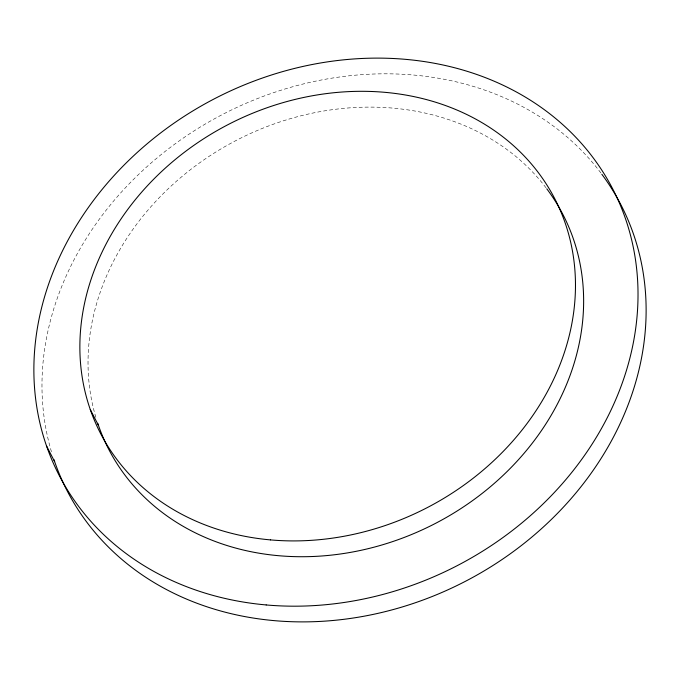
<?xml version="1.0" encoding="UTF-8"?>
<svg xmlns="http://www.w3.org/2000/svg" width="680" height="680" viewBox="0 0 680 680"><rect width="100%" height="100%" fill="white"/><g stroke="black" fill="none" stroke-linecap="round" stroke-linejoin="round"><path stroke-width="0.51" stroke-dasharray="3.4 2.55" d="M51.45 451.741A311.635 263.118 -27.3 0 1 225.93 112.727A311.635 263.118 -27.3 0 1 601.205 173.4M95.854 417.333A255.646 215.849 -27.3 0 1 238.28 139.366A255.646 215.849 -27.3 0 1 546.159 187.977"/><path stroke-width="1.02" d="M90.253 409.471L98.413 425.28M46.538 445.961L54.638 461.652M601.834 174.242A311.635 263.118 -27.3 0 1 465.987 581.009A311.635 263.118 -27.3 0 1 53.967 459.688M546.788 188.81A255.646 215.849 -27.3 0 1 436.118 523.056A255.646 215.849 -27.3 0 1 97.741 423.308M266.186 604.945A311.635 263.118 -27.3 0 0 625.362 218.348A311.635 263.118 -27.3 0 0 116.297 173.162A311.635 263.118 -27.3 0 0 266.186 604.945M270.436 539.894A255.646 215.849 -27.3 0 0 565.088 222.751A255.646 215.849 -27.3 0 0 147.483 185.682A255.646 215.849 -27.3 0 0 270.436 539.894"/></g></svg>
